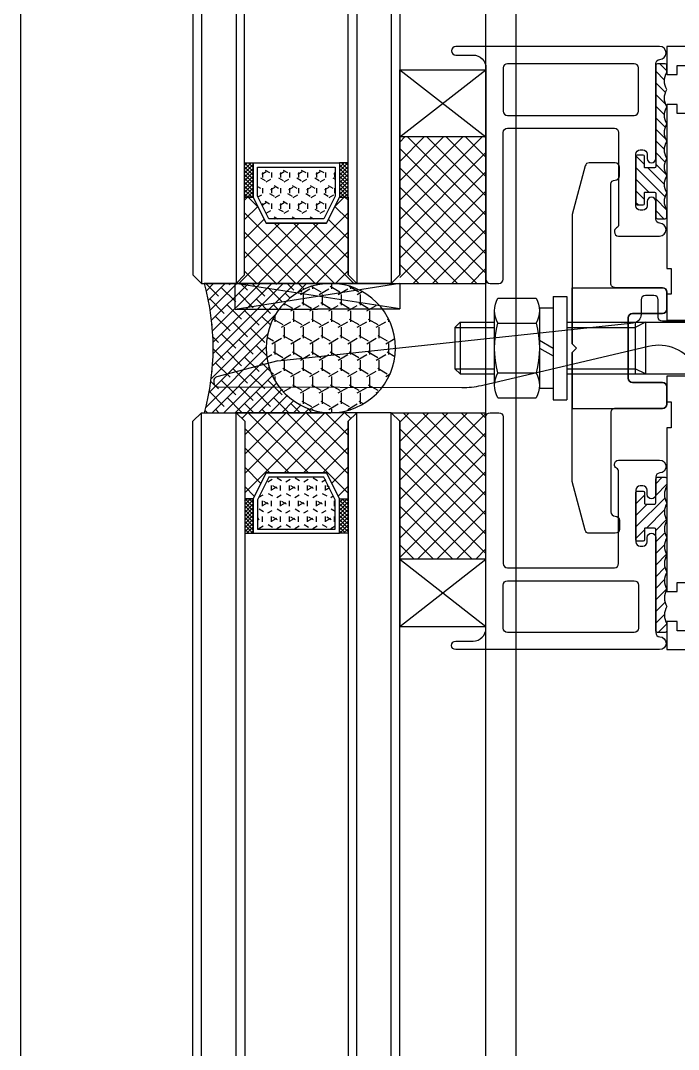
# Model space of a CAD drawing. Extents: x 6843040 to 15500510, y -6507076 to -4940511.
# Drawn here: x 7678852.5 to 7678928.8, y -6155221.3 to -6155101.9 of the extents above; entities that cross this region are included whole.
import ezdxf

# ---------------------------------------------------------------- set-up
doc = ezdxf.new("R2010")
doc.units = 0
doc.header["$LTSCALE"] = 1000
doc.header["$MEASUREMENT"] = 0
doc.linetypes.add('HIDDEN', pattern=[0.375, 0.25, -0.125])
for name, color, linetype in [('-07B2-附件', 8, 'Continuous'), ('1', 1, 'Continuous'), ('GC', 3, 'Continuous'), ('LT-dim 8', 253, 'Continuous'), ('LT-Fill-玻璃1', 14, 'Continuous'), ('LT-玻璃', 4, 'Continuous'), ('LT-细线', 1, 'Continuous'), ('LT-铝板', 31, 'Continuous'), ('XC', 61, 'Continuous'), ('密封胶填充', 111, 'Continuous'), ('批荡层', 213, 'Continuous'), ('泡沫棒填充', 71, 'Continuous'), ('钢立柱规格布置', 2, 'Continuous')]:
    doc.layers.add(name, color=color, linetype=linetype)
pattern_1 = [(224.9999999999999, (1679562.560613633, -289717.7450616644), (0.2245064030267287, -0.2245064030267291), []), (314.9999999999999, (1679562.560613633, -289717.7450616644), (0.2245064030267291, 0.2245064030267286), [])]
pattern_2 = [(360, (1679562.560613633, -289717.7450616644), (9.680894054106727e-16, 1.0448594), [0.60325, -1.2065]), (119.9999999999999, (1679562.560613633, -289717.7450616644), (-0.9048747837829667, -0.5224296999999988), [0.6032499999999971, -1.206499999999994]), (59.99999999999992, (1679563.163863633, -289717.7450616644), (-0.9048747837829658, 0.5224297000000009), [0.60325, -1.2065])]
pattern_3 = [(224.9999999999999, (1679562.560613633, -289717.7450616644), (1.122532015133643, -1.122532015133645), []), (314.9999999999999, (1679562.560613633, -289717.7450616644), (1.122532015133645, 1.122532015133643), [])]

# ---------------------------------------------------------------- blocks, each defined once
blk = doc.blocks.new('LT-BLK-20221110170712', base_point=(70366.62048334633, 148976.2082412609))
at = {"layer": 'LT-铝板'}
blk.add_lwpolyline([(70377.32049983303, 148988.7082412522), (70366.82049983303, 148988.7082412522, 0.414213562373095), (70366.32049983303, 148988.2082412522), (70366.32049983303, 148986.2082412522, 0.414213562370964), (70366.82049983309, 148985.7082412522), (70370.32049983303, 148985.7082412522, -0.4142135623718773), (70370.82049983303, 148985.2082412522), (70370.82049983303, 148981.7082412522), (70370.82049983303, 148978.2082412522, -0.414213562373095), (70370.32049983303, 148977.7082412522), (70366.82049983303, 148977.7082412522, 0.414213562373095), (70366.32049983303, 148977.2082412522), (70366.32049983303, 148975.2082412522, 0.4142135623709637), (70366.82049983303, 148974.7082412522), (70372.32049983303, 148974.7082412522, -0.4142139954914797), (70372.82049983303, 148974.2082405128), (70372.82048282732, 148962.7082296237, -0.4142135623509851), (70372.32048282732, 148962.2082296237, 0.4142135623589767), (70371.82048282732, 148961.7082296237), (70371.82048282726, 148960.7082296237, 0.4142135623560463), (70372.32048282726, 148960.2082296237), (70375.32912417874, 148960.2082296237, 0.3394542588617528), (70375.81208709185, 148960.578820101), (70377.32048282726, 148966.2082296237), (70377.32049983303, 148981.2082412578), (70376.82049983303, 148981.7082412578), (70377.32049983303, 148982.2082412578)], format="xyb", close=True, dxfattribs=at)
blk = doc.blocks.new('LT-BLK-20221110170731', base_point=(70370.0773481904, 148951.2713370427))
at = {"layer": 'LT-铝板'}
for points in [[(70391.52048334572, 148949.7082412609, 0.414213562373095), (70391.02048334572, 148950.2082412609), (70389.02048334572, 148950.2082412609, -0.414213562373095), (70387.52048334572, 148951.7082412609), (70387.52048091497, 148976.208241261, 0.414213562373095), (70387.02048091497, 148976.708241261), (70386.02048091497, 148976.708241261, 0.414213562373095), (70385.52048091497, 148976.208241261), (70385.52048334572, 148959.2082412609, -0.414213562373095), (70385.02048334572, 148958.7082412609), (70372.62048334628, 148958.7082412609, -0.414213562373095), (70372.12048334628, 148959.2082412609), (70372.12048334628, 148969.8422158572, -0.2679491924311048), (70372.37048334628, 148970.2752285591, 0.267949192431174), (70372.62048334628, 148970.7082412609), (70372.62048334628, 148970.7082412609, 0.414213562373095), (70372.12048334628, 148971.2082412609), (70367.37048334628, 148971.2082412609, 0.414213562373095), (70366.62048334628, 148970.4582412609), (70366.62048334628, 148970.4582412609, 0.4025426732437422), (70367.34048334602, 148969.7088415011, -0.4025426732436533), (70367.82048334647, 148969.2092416613), (70367.82048334647, 148967.2082412609, 0.414213562373095), (70368.32048334647, 148966.7082412609, 0.414213562373095), (70368.82048334647, 148967.2082412609), (70368.82048334647, 148967.7082412609, -0.414213562373095), (70369.32048334647, 148968.2082412609), (70369.62048334628, 148968.2082412609, -0.4142135623733614), (70370.12048334628, 148967.7082412609), (70370.12048334628, 148961.7082412609, -0.414213562373095), (70369.62048334628, 148961.2082412609), (70369.32048334647, 148961.2082412609, -0.414213562373095), (70368.82048334647, 148961.7082412609), (70368.82048334647, 148962.2082412609, 0.414213562373095), (70368.32048334647, 148962.7082412609), (70368.32048334647, 148962.7082412609, 0.414213562373095), (70367.82048334647, 148962.2082412609), (70367.82048334647, 148951.2072408605, -0.4025426732437193), (70367.34048334602, 148950.7076410207, 0.4025426732436966), (70366.62048334628, 148949.9582412609, 0.414213562373095), (70367.37048334628, 148949.2082412609), (70391.02048334572, 148949.2082412609, 0.414213562373095)], [(70385.02047205158, 148951.2082412609, 0.414213562373095), (70385.52047205158, 148951.7082412609), (70385.52047205158, 148956.7082412609, 0.414213562373095), (70385.02047205158, 148957.2082412609), (70370.32048334647, 148957.2082412609, 0.4142135623730995), (70369.82048334647, 148956.7082412609), (70369.82048334647, 148951.7082412609, 0.414213562373095), (70370.32048334647, 148951.2082412609)]]:
    blk.add_lwpolyline(points, format="xyb", close=True, dxfattribs=at)
blk = doc.blocks.new('LT-BLK-20221110171121', base_point=(70395.52049771605, 148950.2080412609))
at = {"layer": '1'}
h = blk.add_hatch(dxfattribs=at)
h.set_pattern_fill('ANSI37', color=252, scale=0.5, angle=-180, style=0)
h.set_pattern_definition([(315, (70258.95784844276, 147994.0746522094), (-1.122532015133644, -1.122532015133645), []), (225, (70258.95784844276, 147994.0746522094), (-1.122532015133645, 1.122532015133644), [])])
h.paths.add_polyline_path([(70387.52049771603, 148973.7066654017), (70387.52049771603, 148956.7066654017), (70397.52049771603, 148956.7066654017), (70397.52049771603, 148973.7066654017)])
at = {"layer": '1', "color": 252}
for p, q in [((70397.52049771603, 148948.9066654017), (70387.52049771603, 148956.7066654017)), ((70397.52049771603, 148956.7066654017), (70387.52049771603, 148948.9066654017)), ((70397.52049771603, 148948.9066654017), (70387.52049771603, 148956.7066654017)), ((70397.52049771603, 148956.7066654017), (70387.52049771603, 148948.9066654017))]:
    blk.add_line(p, q, dxfattribs=at)
at = {"layer": 'LT-细线'}
for points in [[(70397.52049771603, 148972.7066654017), (70398.52049771603, 148973.7066654017), (70387.52049771603, 148973.7066654017)], [(70397.52049771603, 148972.7066654017), (70397.52049771603, 148948.9066654017), (70387.52049771603, 148948.9066654017), (70387.52049771603, 148973.7066654017)], [(70387.52049771603, 148956.7066654017), (70397.52049771603, 148956.7066654017)]]:
    blk.add_lwpolyline(points, dxfattribs=at)
blk = doc.blocks.new('LT-BLK-20221110170740', base_point=(70370.12048334633, 148964.708241261))
at = {"layer": 'LT-细线', "lineweight": 25}
blk.add_lwpolyline([(70366.52048334634, 148952.208241261), (70366.52048334634, 148951.4082412609, 0.414213562373095), (70366.72048334633, 148951.208241261), (70367.62048334634, 148951.208241261, 0.4142135623732163), (70367.82048334634, 148951.4082412609), (70367.82048334634, 148963.1582412609, -0.414213562373095), (70367.97048334633, 148963.308241261), (70369.02048334634, 148963.308241261, -0.4874037778461285), (70369.12048334634, 148963.1582412609), (70369.12048334634, 148961.958241261, 0.414213562373095), (70369.27048334634, 148961.808241261), (70369.97048334633, 148961.808241261, 0.414213562373095), (70370.12048334634, 148961.958241261), (70370.12048334634, 148967.458241261, 0.414213562373095), (70369.97048334633, 148967.608241261), (70369.27048334634, 148967.608241261, 0.414213562373095), (70369.12048334634, 148967.458241261), (70369.12048334634, 148966.2582412609, -0.4874037778466969), (70369.02048334634, 148966.108241261), (70367.97048334633, 148966.108241261, -0.414213562373095), (70367.82048334634, 148966.2582412609), (70367.82048334634, 148969.0082412609, 0.414213562373095), (70367.62048334634, 148969.208241261), (70366.72048334633, 148969.208241261, 0.414213562373095), (70366.52048334634, 148969.0082412609), (70366.52048334634, 148968.208241261, -0.2871565913622846), (70366.52048334634, 148966.208241261, -0.2871565913622156), (70366.52048334634, 148964.208241261, -0.2871565913622151), (70366.52048334634, 148962.208241261, -0.2871565913622846), (70366.52048334634, 148960.208241261, -0.2871565913622846), (70366.52048334634, 148958.208241261, -0.2871565913622846), (70366.52048334634, 148956.208241261, -0.2871565913622846), (70366.52048334634, 148954.208241261, -0.2871565913622846)], format="xyb", close=True, dxfattribs=at)
blk = doc.blocks.new('LT-BLK-20221110170832', base_point=(70370.12048334634, 148964.708241261))
at = {"layer": '1'}
h = blk.add_hatch(dxfattribs=at)
h.set_pattern_fill('ANSI31', color=252, scale=0.3, angle=-180, style=0)
h.set_pattern_definition([(315.0000000000001, (69125.05354900184, 144959.7554935077), (-0.6735192090801865, -0.6735192090801874), [])])
h.paths.add_polyline_path([(70367.82048334634, 148963.1582412609, -0.4142135623739831), (70367.97048334633, 148963.308241261), (70369.02048334634, 148963.308241261, -0.487403777848204), (70369.12048334634, 148963.1582412609), (70369.12048334634, 148961.958241261, 0.4142135623730951), (70369.27048334634, 148961.808241261), (70369.97048334633, 148961.808241261, 0.4142135623730951), (70370.12048334634, 148961.958241261), (70370.12048334634, 148967.458241261, 0.4142135623739831), (70369.97048334633, 148967.608241261), (70369.27048334634, 148967.608241261, 0.4142135623730951), (70369.12048334634, 148967.458241261), (70369.12048334634, 148966.2582412609, -0.4874037778455901), (70369.02048334634, 148966.108241261), (70367.97048334633, 148966.108241261, -0.4142135623730951), (70367.82048334634, 148966.2582412609), (70367.82048334634, 148969.0082412609, 0.4142135623730951), (70367.62048334634, 148969.208241261), (70366.72048334633, 148969.208241261, 0.4142135623730951), (70366.52048334634, 148969.0082412609), (70366.52048334634, 148968.208241261, -0.2871565913622846), (70366.52048334634, 148966.208241261, -0.2871565913622156), (70366.52048334634, 148964.208241261, -0.2871565913622151), (70366.52048334634, 148962.208241261, -0.2871565913622846), (70366.52048334634, 148960.208241261, -0.2871565913622846), (70366.52048334634, 148958.208241261, -0.2871565913622846), (70366.52048334634, 148956.208241261, -0.2871565913622846), (70366.52048334634, 148954.208241261, -0.2871565913622846), (70366.52048334634, 148952.208241261), (70366.52048334634, 148951.4082412609, 0.414213562373095), (70366.72048334633, 148951.208241261), (70367.62048334634, 148951.208241261, 0.4142135623732164), (70367.82048334634, 148951.4082412609)])
at = {"layer": 'LT-细线'}
blk.add_blockref('LT-BLK-20221110170740', (70370.12048334633, 148964.708241261), dxfattribs=at)
blk = doc.blocks.new('LT-耐候密封胶缝')
at = {"layer": '密封胶填充'}
h = blk.add_hatch(dxfattribs=at)
h.set_pattern_fill('ANSI38', color=8, scale=0.04, angle=180, style=0)
h.set_pattern_definition([(225, (-9.094947017729282e-13, 5.820766091346741e-11), (0.04490128060534575, -0.04490128060534577), []), (315, (-9.094947017729282e-13, 5.820766091346741e-11), (0.1347038418160373, -0.04490128060534579), [0.15875, -0.09524999999999999])])
edge = h.paths.add_edge_path()
edge.add_line((0.4999999999990905, -1), (0.4999999999990903, -0.01966673684918463))
edge.add_arc((4.278217602404766e-07, 1.798028991906904), 1.885210156581904, 254.6198170668605, 285.38015596169396, ccw=False)
edge.add_line((-0.5000000000009095, -0.01966650143731385), (-0.5000000000319533, -0.9999999999643879))
edge.add_arc((-1.637090463191271e-11, -1), 0.5000000000155217, 0, 180, ccw=False)
at = {"layer": '泡沫棒填充'}
h = blk.add_hatch(dxfattribs=at)
h.set_pattern_fill('HONEY', color=8, scale=0.02666666666666666, angle=180, style=0)
h.set_pattern_definition([(180, (104.5532869425351, -12.93409662204795), (-0.127, -0.07332346666666664), [0.08466666666666667, -0.1693333333333333]), (299.9999999999999, (104.5532869425351, -12.93409662204795), (0.1269999848268748, -0.07332349294729043), [0.08466666666666663, -0.1693333333333333]), (240, (104.5532869425351, -12.93409662204795), (-1.517312520979541e-08, -0.146646959613957), [-0.1693333333333333, 0.08466666666666667])])
h.paths.add_polyline_path([(0.4999999999990905, -1.000000093015842, -1), (-0.5000000000009095, -0.9999999069259502, -1)])
at = {"layer": 'LT-细线'}
for points in [[(-0.5000000000009095, -0.9999999999417923), (-0.5000000000009095, -0.01966650143731385)], [(0.4999999999990905, -0.01966673682909459), (0.4999999999990905, -0.9999999999417923)]]:
    blk.add_lwpolyline(points, dxfattribs=at)
blk.add_lwpolyline([(-0.500000000007276, -0.01966650143731385, 0.1350290909618399), (0.4999999999918145, -0.01966673682909459, 0.1350290909618399)], format="xyb", dxfattribs=at)
blk.add_circle((-9.094947017729282e-13, -0.9999999999417923), 0.4999999999999999, dxfattribs=at)
blk = doc.blocks.new('*U251')
at = {"layer": '-07B2-附件', "color": 6, "lineweight": -3}
for p, q in [((-5, 3.613248654052313), (-5, 4.242850545289081e-13)), ((0, 3.613248654052313), (0, 4.547473508864641e-13)), ((0, 3.613248654052313), (0, 4.547473508864641e-13)), ((5, 3.613248654052313), (5, 3.046229635755598e-14)), ((5, 3.046229635755598e-14), (-5, 4.242850545289081e-13)), ((-3, -15.09999999999718), (-3.000000000003638, 4.547473508864641e-13)), ((3, -15.09999999999718), (3, 0)), ((-3.000000000003638, -6), (-2.400000000005093, -7.19999999999709)), ((2.999999999996362, -6), (-3.000000000003638, -6)), ((2.999999999996362, -6), (2.399999999997817, -7.19999999999709)), ((2.999999999996362, -7.19999999999709), (-3.000000000003638, -7.19999999999709)), ((-2.400000000001455, -15.09999999999718), (-2.400000000001455, -7.200000000000728)), ((2.399999999997817, -15.09999999999718), (2.399999999997817, -7.200000000000728)), ((6, -15.09999999999718), (-6, -15.09999999999718)), ((-6, -16.69999999999754), (-6, -15.09999999999718)), ((6, -16.69999999999754), (6, -15.09999999999718)), ((6, -16.69999999999754), (-6, -16.69999999999754)), ((-4.649999999997817, -18.29999999999791), (-4.649999999997817, -16.69999999999754)), ((0.004862939065787941, -18.29999999999791), (-0.9188974916360166, -16.69999999999754)), ((0.9237604307018046, -18.29999999999791), (0, -16.69999999999754)), ((4.649999999997817, -18.29999999999791), (4.649999999997817, -16.69999999999754)), ((-5.768639752830495, -23.11324865404958), (-5.768639752830495, -18.68675134594605)), ((4.649999999997817, -18.29999999999791), (-4.649999999997817, -18.29999999999791)), ((3.901069350929902, -18.29999999999791), (-3.901069350929902, -18.29999999999791)), ((-2.881888406882354, -23.11324865404958), (-2.881888406882354, -18.68675134594605)), ((2.891614285013929, -23.11324865404958), (2.891614285013929, -18.68675134594605)), ((5.778365630962071, -23.11324865404958), (5.778365630962071, -18.68675134594605)), ((-4.325264079856424, -23.49999999999773), (4.334989957988, -23.49999999999773)), ((-3, -27.49999999999909), (-3, -23.49999999999773)), ((-2.399999999997817, -28.09999999999764), (-2.399999999997817, -23.49999999999773)), ((2.399999999997817, -28.09999999999764), (2.399999999997817, -23.49999999999773)), ((3, -27.49999999999909), (3, -23.49999999999773)), ((3, -27.49999999999909), (-3, -27.49999999999909)), ((-3, -27.49999999999909), (-2.399999999997817, -28.09999999999764)), ((2.399999999997817, -28.09999999999764), (-2.399999999997817, -28.09999999999764)), ((3, -27.49999999999909), (2.399999999997817, -28.09999999999764))]:
    blk.add_line(p, q, dxfattribs=at)
blk.add_lwpolyline([(-2.5, 4.081246944558599), (2.499999999999998, 4.081246944558599)], dxfattribs=at)
for centre, radius, start, end in [((-2.5, -2.830127018922105), 6.911373963480704, 68.7939768869991, 111.2060231130009), ((2.5, -2.830127018922105), 6.911373963480704, 68.79397688699912, 111.2060231130009), ((-4.325264079856424, -21.18675134594605), 2.886751345948142, 60.00000000000272, 119.9999999999973), ((0.004862939065787941, -29.26687836486735), 10.96687836486947, 74.73851957507969, 105.2614804249203), ((4.334989957988, -21.18675134594605), 2.886751345948142, 60.00000000000272, 119.9999999999973), ((-4.325264079856424, -20.61324865404958), 2.886751345948142, 240.0000000000027, 299.9999999999973), ((0.004862939065787941, -12.53312163512828), 10.96687836486941, 254.7385195750797, 285.2614804249203), ((4.334989957988, -20.61324865404958), 2.886751345948142, 240.0000000000027, 299.9999999999973)]:
    blk.add_arc(centre, radius, start, end, dxfattribs=at)
blk = doc.blocks.new('LT-BLK-20240528090141', base_point=(2057.884289735099, 290.4643163185102))
at = {"layer": 'XC'}
blk.add_line((2100.521460326388, 295.5565441650397), (2059.246032482013, 291.157918470446), dxfattribs=at)
blk.add_lwpolyline([(2100.521460326388, 295.5565441650397), (2107.598396928981, 297.4115739731642, 0.3408729095245034), (2107.971445459872, 297.8951888245356), (2107.971445459872, 298.0565441650397, 0.414213562373095), (2107.471445459872, 298.5565441650397), (2079.194397276267, 298.6563442472834, 0.05767236010579713), (2076.910394750535, 298.3920174373197), (2057.512530270964, 293.841251342441, -0.3256371831785478), (2052.087130647153, 296.1298441565596), (2050.467850651592, 298.819012715423, 0.2664943615576946), (2049.60455374606, 299.314316318545), (2047.434298091568, 299.314316318545, 0.6132373631902558), (2047.03016295936, 298.5199104846106), (2052.234745760448, 291.3755046506412, 0.2397431683859067), (2053.043016024865, 290.9643163185101), (2055.884289734997, 290.9643163185101, -0.4142135623730867), (2056.384289734997, 290.4643163185101), (2056.384289734997, 288.4643163185101, 0.414213562373095), (2056.884289734997, 287.9643163185101), (2057.884289734997, 287.9643163185101, 0.4142135623736361), (2058.384289734997, 288.4643163185101), (2058.384289734997, 290.1675221194746, -0.3741482183889679), (2059.246032482013, 291.157918470446)], format="xyb", dxfattribs=at)
blk = doc.blocks.new('LT-BLK-20240528090345', base_point=(1986.379703145828, 298.6239259313668))
at = {"layer": 'LT-细线'}
blk.add_lwpolyline([(1986.384471221259, 301.5641339495196), (1986.379703145828, 298.6239259313668), (2005.471445459974, 298.5565441650397), (2005.47630374423, 301.5585150414276), (1986.384471221259, 301.5641339495196), (2005.471445459974, 298.5565441650397), (1986.379703145828, 298.6239259313668), (2005.47630374423, 301.5585150414276)], dxfattribs=at)
blk = doc.blocks.new('LT-BLK-20240910160700', base_point=(-5089123.43131763, -205701.589336378))
at = {"layer": 'LT-铝板'}
for points in [[(-5089076.93131763, -205700.089336378), (-5089076.93131763, -205695.839336378), (-5089120.93131763, -205695.839336378), (-5089120.93131763, -205700.089336378), (-5089116.93131763, -205700.089336378), (-5089116.93131763, -205703.089336378), (-5089120.93131763, -205703.089336378), (-5089120.93131763, -205732.9893363779), (-5089117.831317631, -205732.9893363782, -0.9999999999999999), (-5089117.831317631, -205734.789336378), (-5089120.43131763, -205734.789336378), (-5089120.43131763, -205736.589336378), (-5089123.43131763, -205736.589336378), (-5089123.43131763, -205666.589336378), (-5089063.43131763, -205666.589336378), (-5089063.43131763, -205669.839336378), (-5089064.63131763, -205669.839336378), (-5089064.63131763, -205668.789336378), (-5089067.63131763, -205668.789336378), (-5089067.63131763, -205674.3893363781), (-5089064.63131763, -205674.3893363781), (-5089064.63131763, -205673.339336378), (-5089063.43131763, -205673.339336378), (-5089063.43131763, -205687.089336378), (-5089063.43131763, -205687.089336378), (-5089063.43131763, -205690.089336378), (-5089063.43131763, -205690.089336378), (-5089063.43131763, -205692.339336378), (-5089063.93131763, -205692.339336378), (-5089063.93131763, -205695.339336378), (-5089063.43131763, -205695.339336378), (-5089063.43131763, -205698.339336378), (-5089066.43131763, -205698.339336378), (-5089066.43131763, -205696.339336378), (-5089073.43131763, -205696.339336378, 0.414213562373095), (-5089074.43131763, -205697.339336378), (-5089074.43131763, -205705.839336378, 0.414213562373095), (-5089073.43131763, -205706.839336378), (-5089066.43131763, -205706.839336378), (-5089066.43131763, -205704.839336378), (-5089063.43131763, -205704.839336378), (-5089063.43131763, -205707.839336378), (-5089063.93131763, -205707.839336378), (-5089063.93131763, -205710.839336378), (-5089063.43131763, -205710.839336378), (-5089063.43131763, -205729.839336378), (-5089064.63131763, -205729.839336378), (-5089064.63131763, -205728.789336378), (-5089067.63131763, -205728.789336378), (-5089067.63131763, -205734.3893363781), (-5089064.63131763, -205734.3893363781), (-5089064.63131763, -205733.339336378), (-5089063.43131763, -205733.339336378), (-5089063.43131763, -205736.589336378), (-5089069.43131763, -205736.589336378), (-5089069.43131763, -205734.789336378), (-5089072.03131763, -205734.789336378, -0.9999999999999999), (-5089072.03131763, -205732.9893363782), (-5089069.43131763, -205732.9893363779), (-5089069.43131763, -205728.089336378, -0.4142135623730951), (-5089067.93131763, -205726.589336378), (-5089066.43131763, -205726.589336378), (-5089066.43131763, -205710.339336378, 0.414213562373095), (-5089067.43131763, -205709.339336378), (-5089075.93131763, -205709.339336378, -0.4142135623732948), (-5089076.93131763, -205708.339336378), (-5089076.93131763, -205703.089336378), (-5089080.93131763, -205703.089336378), (-5089080.93131763, -205700.089336378)], [(-5089120.93131763, -205692.839336378), (-5089120.93131763, -205669.589336378, -0.414213562373095), (-5089119.93131763, -205668.589336378), (-5089069.63131763, -205668.589336378), (-5089069.63131763, -205675.089336378, 0.4142135623757146), (-5089068.13131763, -205676.589336378), (-5089066.43131763, -205676.589336378), (-5089066.43131763, -205692.339336378, -0.4142135623739082), (-5089067.93131763, -205693.839336378), (-5089119.93131763, -205693.839336378, -0.4142135623728286)]]:
    blk.add_lwpolyline(points, format="xyb", close=True, dxfattribs=at)
blk = doc.blocks.new('*U244')
at = {"layer": '1'}
h = blk.add_hatch(dxfattribs=at)
h.set_pattern_fill('ANSI37', color=252, scale=0.1, angle=-180, style=0)
h.set_pattern_definition(pattern_1)
h.paths.add_polyline_path([(-14.00086452462315, 18.00001763110049), (-14.00086452462315, 17.00001763110049), (-10.00086452462315, 17.00001763110049), (-10.00086452462315, 18.00001763110049)])
h.paths.add_polyline_path([(-14.00086452462315, 7.000017631100491), (-14.00086452462315, 6.000017631100491), (-10.00086452462315, 6.000017631100491), (-10.00086452462315, 7.000017631100491)])
h = blk.add_hatch(dxfattribs=at)
h.set_pattern_fill('ANSI37', color=252, scale=0.5, angle=-180, style=0)
h.set_pattern_definition(pattern_3)
h.paths.add_polyline_path([(-7.000864524623154, 8.50001763110049), (-10.00086452462315, 7.000017631100491), (-10.00086452462315, 6.000017631100491), (-1.000864524623154, 6.000017631100491), (-0.0008432585706543705, 4.999996365222614), (-0.0008603557904791614, 19.00002179987496), (-1.000864524623154, 18.00001763110049), (-10.00086452462315, 18.00001763110049), (-10.00086452462315, 17.00001763110049), (-7.000864524623154, 15.50001763110049)])
h = blk.add_hatch(dxfattribs=at)
h.set_pattern_fill('HEX', color=252, scale=0.19, angle=-360.0000000000001, style=0)
h.set_pattern_definition(pattern_2)
edge = h.paths.add_edge_path()
edge.add_line((-10.11889851349011, 16.50001763110049), (-7.500864524623154, 15.30292986205313))
edge.add_line((-10.11889851325728, 16.50001763110049), (-13.50086452462315, 16.50001763110049))
edge.add_line((-13.50086452462315, 16.50001763110049), (-13.50086452462315, 7.500017631100491))
edge.add_line((-13.50086452462315, 7.500017631100491), (-10.11889851325728, 7.500017631100491))
edge.add_line((-10.11889851325728, 7.500017631100491), (-7.500864524623154, 8.80903462547576))
edge.add_line((-7.500864524623154, 8.80903462547576), (-7.500864524623154, 15.30292986205313))
at = {"color": 253}
for points in [[(-14.00086452462315, 18.00001763110049), (-14.00086452462315, 17.00001763110049), (-10.00086452462315, 17.00001763110049), (-10.00086452462315, 18.00001763110049)], [(-7.000864524623154, 8.50001763110049), (-10.00086452462315, 7.000017631100491), (-14.00086452462315, 7.000017631100491), (-14.00086452462315, 17.00001763110049), (-10.00086452462315, 17.00001763110049), (-7.000864524623154, 15.50001763110049)], [(-7.500864524623154, 15.19100063672522), (-7.500864524623154, 8.80903462547576), (-10.11889851325728, 7.500017631100491), (-13.50086452462315, 7.500017631100491), (-13.50086452462315, 16.50001763110049), (-10.11889851325728, 16.50001763110049)], [(-14.00086452462315, 6.000017631100491), (-14.00086452462315, 7.000017631100491), (-10.00086452462315, 7.000017631100491), (-10.00086452462315, 6.000017631100491)]]:
    blk.add_lwpolyline(points, close=True, dxfattribs=at)
blk.add_lwpolyline([(-10.00086452462315, 6.000017631100491), (-10.00086452462315, 7.000017631100491), (-7.000864524623154, 8.50001763110049), (-7.000864524623154, 15.50001763110049), (-10.00086452462315, 17.00001763110049), (-10.00086452462315, 18.00001763110049), (-1.000864524623154, 18.00001763110049), (-0.000864524623153784, 19.00001763110049), (-0.000864524623153784, 5.000017631100491), (-1.000864524623154, 6.000017631100491), (-10.00086452462315, 6.000017631100491)], dxfattribs=at)
at = {"layer": 'LT-玻璃', "color": 8}
for p, q in [((-159.8793394127161, 23.00001763110049), (-0.0008645246417771091, 23.00001763110049)), ((-159.8793394126975, 19.00001763110049), (-0.000864524623153784, 19.00001763110049)), ((-159.8793394126975, 5), (-0.0008468935226630947, 5)), ((-159.8793394127015, 1.000386271683965), (-0.0008468935266137123, 1.000386271683965))]:
    blk.add_line(p, q, dxfattribs=at)
at = {"layer": 'LT-玻璃', "color": 150}
for points in [[(-159.8793394127161, 24.00001763110049), (-1.000864524641777, 24.00001763110049), (-0.0008645246417771091, 23.00001763110049), (-0.000864524623153784, 19.00001763110049), (-1.000864524623154, 18.00001763110049), (-159.8793394126975, 18.00001763110049)], [(-159.8793394127015, 0), (-1.000846893526614, 0), (-0.0008468935266137123, 1), (-0.0008468935226630947, 5), (-1.000846893522663, 6), (-159.8793394126975, 6)]]:
    blk.add_lwpolyline(points, dxfattribs=at)
blk = doc.blocks.new('*U242')
at = {"layer": '1'}
h = blk.add_hatch(dxfattribs=at)
h.set_pattern_fill('ANSI37', color=252, scale=0.1, angle=-180, style=0)
h.set_pattern_definition(pattern_1)
h.paths.add_polyline_path([(-14.00086452462315, 18.00001763110049), (-14.00086452462315, 17.00001763110049), (-10.00086452462315, 17.00001763110049), (-10.00086452462315, 18.00001763110049)])
h.paths.add_polyline_path([(-14.00086452462315, 7.000017631100491), (-14.00086452462315, 6.000017631100491), (-10.00086452462315, 6.000017631100491), (-10.00086452462315, 7.000017631100491)])
h = blk.add_hatch(dxfattribs=at)
h.set_pattern_fill('ANSI37', color=252, scale=0.5, angle=-180, style=0)
h.set_pattern_definition(pattern_3)
h.paths.add_polyline_path([(-7.000864524623154, 8.50001763110049), (-10.00086452462315, 7.000017631100491), (-10.00086452462315, 6.000017631100491), (-1.000864524623154, 6.000017631100491), (-0.0008432585706543705, 4.999996365222614), (-0.0008603557904791614, 19.00002179987496), (-1.000864524623154, 18.00001763110049), (-10.00086452462315, 18.00001763110049), (-10.00086452462315, 17.00001763110049), (-7.000864524623154, 15.50001763110049)])
h = blk.add_hatch(dxfattribs=at)
h.set_pattern_fill('HEX', color=252, scale=0.19, angle=-360.0000000000001, style=0)
h.set_pattern_definition(pattern_2)
edge = h.paths.add_edge_path()
edge.add_line((-10.11889851349011, 16.50001763110049), (-7.500864524623154, 15.30292986205313))
edge.add_line((-10.11889851325728, 16.50001763110049), (-13.50086452462315, 16.50001763110049))
edge.add_line((-13.50086452462315, 16.50001763110049), (-13.50086452462315, 7.500017631100491))
edge.add_line((-13.50086452462315, 7.500017631100491), (-10.11889851325728, 7.500017631100491))
edge.add_line((-10.11889851325728, 7.500017631100491), (-7.500864524623154, 8.80903462547576))
edge.add_line((-7.500864524623154, 8.80903462547576), (-7.500864524623154, 15.30292986205313))
at = {"color": 253}
for points in [[(-14.00086452462315, 18.00001763110049), (-14.00086452462315, 17.00001763110049), (-10.00086452462315, 17.00001763110049), (-10.00086452462315, 18.00001763110049)], [(-7.000864524623154, 8.50001763110049), (-10.00086452462315, 7.000017631100491), (-14.00086452462315, 7.000017631100491), (-14.00086452462315, 17.00001763110049), (-10.00086452462315, 17.00001763110049), (-7.000864524623154, 15.50001763110049)], [(-7.500864524623154, 15.19100063672522), (-7.500864524623154, 8.80903462547576), (-10.11889851325728, 7.500017631100491), (-13.50086452462315, 7.500017631100491), (-13.50086452462315, 16.50001763110049), (-10.11889851325728, 16.50001763110049)], [(-14.00086452462315, 6.000017631100491), (-14.00086452462315, 7.000017631100491), (-10.00086452462315, 7.000017631100491), (-10.00086452462315, 6.000017631100491)]]:
    blk.add_lwpolyline(points, close=True, dxfattribs=at)
blk.add_lwpolyline([(-10.00086452462315, 6.000017631100491), (-10.00086452462315, 7.000017631100491), (-7.000864524623154, 8.50001763110049), (-7.000864524623154, 15.50001763110049), (-10.00086452462315, 17.00001763110049), (-10.00086452462315, 18.00001763110049), (-1.000864524623154, 18.00001763110049), (-0.000864524623153784, 19.00001763110049), (-0.000864524623153784, 5.000017631100491), (-1.000864524623154, 6.000017631100491), (-10.00086452462315, 6.000017631100491)], dxfattribs=at)
at = {"layer": 'LT-玻璃', "color": 8}
for p, q in [((-1696.802555535035, 23.00001763110049), (-0.0008645246417771091, 23.00001763110049)), ((-1696.802555535016, 19.00001763110049), (-0.000864524623153784, 19.00001763110049)), ((-1696.802555535016, 5), (-0.0008468935226630947, 5)), ((-1696.80255553502, 1.000386271683965), (-0.0008468935266137123, 1.000386271683965))]:
    blk.add_line(p, q, dxfattribs=at)
at = {"layer": 'LT-玻璃', "color": 150}
for points in [[(-1696.802555535035, 24.00001763110049), (-1.000864524641777, 24.00001763110049), (-0.0008645246417771091, 23.00001763110049), (-0.000864524623153784, 19.00001763110049), (-1.000864524623154, 18.00001763110049), (-1696.802555535016, 18.00001763110049)], [(-1696.80255553502, 0), (-1.000846893526614, 0), (-0.0008468935266137123, 1), (-0.0008468935226630947, 5), (-1.000846893522663, 6), (-1696.802555535016, 6)]]:
    blk.add_lwpolyline(points, dxfattribs=at)

msp = doc.modelspace()

# ---------------------------------------------------------------- linework, layer by layer
at = {"layer": 'GC', "color": 8, "linetype": 'HIDDEN', "ltscale": 20}
for p, q in [((7678909.971541285, -6157589.92835863), (7678909.971541281, -6154972.551546051)), ((7678909.971541285, -6157589.92835863), (7678909.971541281, -6154972.551546051)), ((7678909.976659616, -6157589.928358631), (7678909.976659613, -6154972.551546052))]:
    msp.add_line(p, q, dxfattribs=at)
at = {"layer": 'LT-铝板'}
for p, q in [((7678906.471541285, -6157589.92835863), (7678906.471541281, -6154972.551546051)), ((7678906.471541285, -6157589.92835863), (7678906.471541281, -6154972.551546051)), ((7678906.476659616, -6157589.928358631), (7678906.476659613, -6154972.551546052))]:
    msp.add_line(p, q, dxfattribs=at)
at = {"layer": '批荡层'}
msp.add_lwpolyline([(7678852.47151698, -6152509.928361963), (7678852.471525506, -6158400.962864887)], dxfattribs=at)
at = {"layer": '批荡层', "color": 8}
for points in [[(7678852.471516977, -6152509.928361963), (7678852.471525502, -6158400.962864887)], [(7678852.471516977, -6152509.928361963), (7678852.471525502, -6158400.962864887)], [(7678852.476635309, -6152509.928361963), (7678852.476643834, -6158400.962864888)]]:
    msp.add_lwpolyline(points, dxfattribs=at)

# ---------------------------------------------------------------- block references
at = {"layer": '-07B2-附件', "xscale": -1, "rotation": 270}
msp.add_blockref('*U251', (7678930.970804567, -6155139.928679755), dxfattribs=at)
at = {"xscale": -1}
msp.add_blockref('LT-BLK-20240528090345', (7678896.476109358, -6155135.369070142), dxfattribs=at)
at = {"rotation": 180}
msp.add_blockref('LT-BLK-20240528090141', (7678924.97152277, -6155136.328679754), dxfattribs=at)
at = {"layer": 'LT-dim 8', "ltscale": 1000, "xscale": -1}
msp.add_blockref('LT-BLK-20240910160700', (7678987.470804567, -6155139.928679755), dxfattribs=at)
at = {"layer": 'LT-dim 8', "rotation": 180}
msp.add_blockref('LT-BLK-20221110171121', (7678898.471541281, -6155108.930255339), dxfattribs=at)
at = {"layer": 'LT-dim 8', "xscale": -1}
msp.add_blockref('LT-BLK-20221110171121', (7678898.471541281, -6155170.927104171), dxfattribs=at)
at = {"layer": 'LT-Fill-玻璃1', "rotation": 180}
for name, p in [('LT-BLK-20221110170731', (7678923.913939723, -6155106.991775537)), ('LT-BLK-20221110170712', (7678927.170821055, -6155134.428679755))]:
    msp.add_blockref(name, p, dxfattribs=at)
at = {"layer": 'LT-Fill-玻璃1', "xscale": -14.99939610215067, "yscale": 14.99939610215067, "zscale": 14.99939610215067, "rotation": 89.99852449144697}
msp.add_blockref('LT-耐候密封胶缝', (7678873.471716787, -6155139.928964075), dxfattribs=at)
at = {"layer": 'LT-Fill-玻璃1', "xscale": -1}
for name, p in [('LT-BLK-20221110170712', (7678927.170821055, -6155145.428679755)), ('LT-BLK-20221110170731', (7678923.913939723, -6155172.865583973))]:
    msp.add_blockref(name, p, dxfattribs=at)
at = {"layer": 'LT-细线', "rotation": 180}
msp.add_blockref('LT-BLK-20221110170832', (7678923.870804566, -6155120.428679755), dxfattribs=at)
at = {"layer": 'LT-细线', "xscale": -1}
msp.add_blockref('LT-BLK-20221110170832', (7678923.870804566, -6155159.428679755), dxfattribs=at)
at = {"layer": '钢立柱规格布置', "rotation": 270}
msp.add_blockref('*U244', (7678872.471523651, -6155132.430885463), dxfattribs=at)
at = {"layer": '钢立柱规格布置', "xscale": -1, "rotation": 270}
msp.add_blockref('*U242', (7678872.476641983, -6155147.427815231), dxfattribs=at)

doc.saveas('drawing.dxf')
